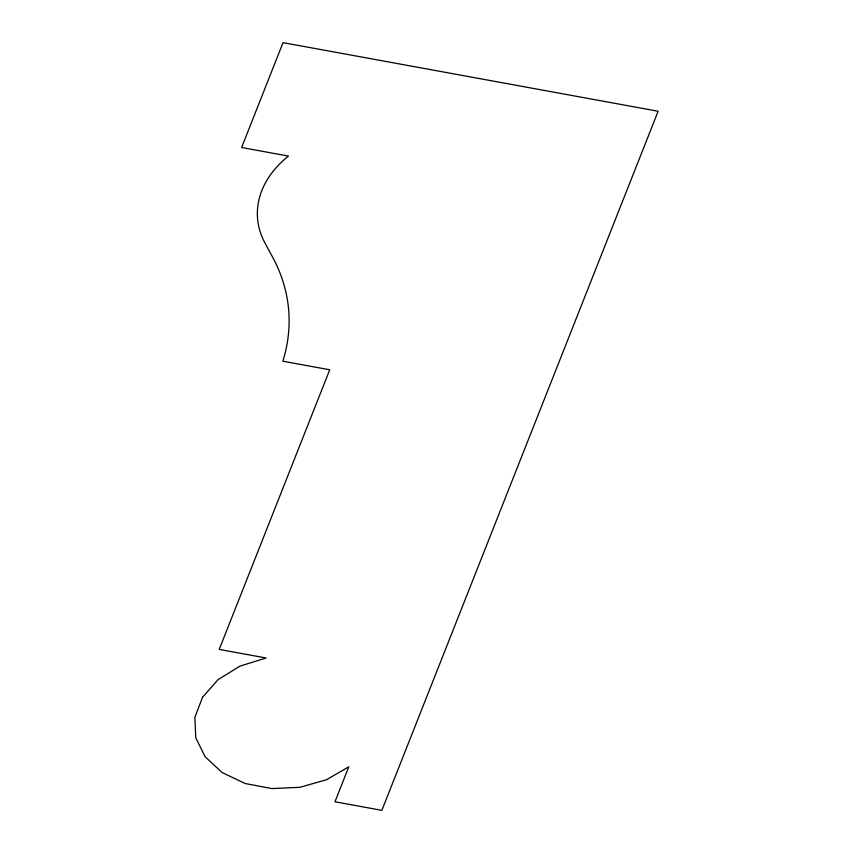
<?xml version="1.0" encoding="UTF-8"?>
<svg xmlns="http://www.w3.org/2000/svg" width="853" height="853" viewBox="0 0 853 853"><rect width="100%" height="100%" fill="white"/><g stroke="black" fill="none" stroke-linecap="round" stroke-linejoin="round"><path stroke-width="1.28" d="M202.534 697.264L194.868 717.288L195.774 737.813L205.189 756.846L222.196 772.583L245.174 783.512L271.915 788.577L299.861 787.308L326.336 779.813L348.792 766.815L334.973 801.777L381.867 810.35L658.132 111.253L283.036 42.65L241.602 147.516L288.485 156.088A110.41 81.014 -4.2 0 0 264.888 242.838L272.725 257.35A240.205 176.24 -4.2 0 1 282.844 361.203L329.727 369.775L219.221 649.421L266.104 657.994L239.949 666.118L218.059 679.649L202.534 697.264"/></g></svg>
